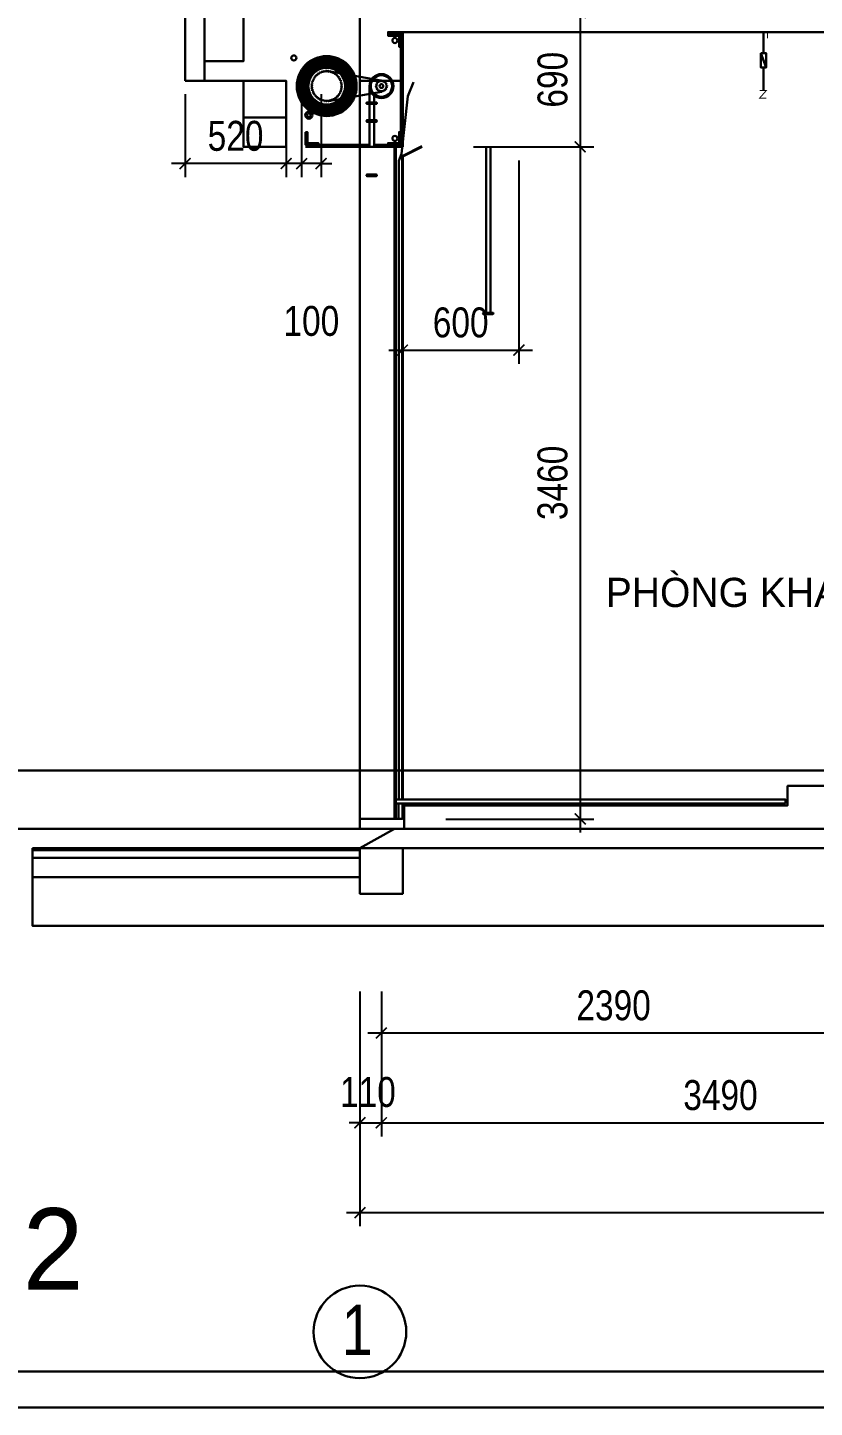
# Model space of a CAD drawing. Header units: millimetres. Extents: x -82962 to 19744, y -138000 to 4535.
# Drawn here: x -39066 to -35018, y -60816 to -53714 of the extents above; entities that cross this region are included whole.
import ezdxf

# ---------------------------------------------------------------- set-up
doc = ezdxf.new("R2010")
doc.units = ezdxf.units.MM
doc.header["$LTSCALE"] = 1000
doc.header["$MEASUREMENT"] = 0
doc.header["$PDMODE"] = 3
doc.layers.get('0').update_dxf_attribs({"lineweight": 30})
doc.layers.get('DEFPOINTS').update_dxf_attribs({"color": 4, "lineweight": 30})
doc.layers.add('THAY', color=4, linetype='Continuous', lineweight=30)
doc.styles.add('A2', font='VnAvantH.TTF')
doc.styles.add('dim', font='arial.ttf', dxfattribs={"width": 0.8})
doc.styles.add('VNARIAL', font='')
doc.styles.get('VNARIAL').set_extended_font_data('VNarial')
doc.linetypes.add('FENCELINE2', pattern='A,0.25,-0.1,[132,ltypeshp.shx,S=0.1,R=0,X=-0.1,Y=0],-0.1,1', length=1.45)
doc.linetypes.add('ZIGZAG', pattern='A,0.0001,-0.2,[131,ltypeshp.shx,S=0.2,R=0,X=-0.2,Y=0],-0.4,[131,ltypeshp.shx,S=0.2,R=180,X=0.2,Y=0],-0.2', length=0.8001)
doc.dimstyles.new('1-100-100', dxfattribs={"dimscale": 0, "dimtxt": 2.2, "dimasz": 0.8, "dimexe": 1, "dimexo": 1, "dimgap": 0.9, "dimtad": 1, "dimdec": 0, "dimzin": 0, "dimdsep": 46, "dimtxsty": 'dim', "dimblk1": 'ARCHTICK', "dimblk2": 'ARCHTICK', "dimsah": 1, "dimcen": 1, "dimdle": 1, "dimclrd": 256, "dimclre": 256, "dimclrt": 1, "dimadec": 0, "dimazin": 0, "dimtfac": 0.0001, "dimtdec": 0, "dimtix": 1, "dimtmove": 2, "dimatfit": 3, "dimldrblk": 'DOT', "dimfxl": 100, "dimtolj": 1, "dimtzin": 0, "dimarcsym": 0})

# ---------------------------------------------------------------- blocks, each defined once
blk = doc.blocks.new('_ARCHTICK')
at = {"color": 0, "linetype": 'ByBlock', "const_width": 0.15}
blk.add_lwpolyline([(-0.5, -0.5), (0.5, 0.5)], dxfattribs=at)
blk = doc.blocks.new('*D30')
at = {"layer": 'DEFPOINTS', "color": 0, "ltscale": 0.2, "transparency": 16777216}
for p in [(-37355.8, -58605.2), (-37245.8, -58605.2), (-37245.8, -59351.4)]:
    blk.add_point(p, dxfattribs=at)
at = {"layer": 'THAY', "lineweight": -2, "ltscale": 0.2, "transparency": 16777216}
for p, q in [((-37355.8, -58675.2), (-37355.8, -59421.4)), ((-37245.8, -58675.2), (-37245.8, -59421.4)), ((-37355.8, -59351.4), (-37411.8, -59351.4)), ((-37355.8, -59351.4), (-37245.8, -59351.4)), ((-37245.8, -59351.4), (-37189.8, -59351.4))]:
    blk.add_line(p, q, dxfattribs=at)
at = {"layer": 'THAY', "lineweight": -2, "ltscale": 0.2, "transparency": 16777216, "xscale": 56.00000000000021, "yscale": 56.00000000000021, "zscale": 56.00000000000021}
blk.add_blockref('_ARCHTICK', (-37355.8, -59351.4), dxfattribs=at)
at = {"layer": 'THAY', "lineweight": -2, "ltscale": 0.2, "transparency": 16777216, "xscale": 56.00000000000021, "yscale": 56.00000000000021, "zscale": 56.00000000000021, "rotation": 180}
blk.add_blockref('_ARCHTICK', (-37245.8, -59351.4), dxfattribs=at)
at = {"layer": 'THAY', "color": 1, "ltscale": 0.2, "transparency": 16777216, "insert": (-37315, -59193.8), "char_height": 154, "attachment_point": 5, "style": 'dim'}
blk.add_mtext('\\A1;110', dxfattribs=at)
blk = doc.blocks.new('_DOT')
at = {"color": 0, "linetype": 'ByBlock', "ltscale": 10}
blk.add_line((-0.5, 0), (-1, 0), dxfattribs=at)
at = {"color": 0, "linetype": 'ByBlock', "ltscale": 10, "const_width": 0.5}
blk.add_lwpolyline([(-0.25, 0, 1), (0.25, 0, 1)], format="xyb", close=True, dxfattribs=at)
blk = doc.blocks.new('*D31')
at = {"layer": 'DEFPOINTS', "color": 0, "ltscale": 0.2, "transparency": 16777216}
for p in [(-37245.8, -58605.2), (-33755.8, -58605.2), (-33755.8, -59351.4)]:
    blk.add_point(p, dxfattribs=at)
at = {"layer": 'THAY', "lineweight": -2, "ltscale": 0.2, "transparency": 16777216}
for p, q in [((-37245.8, -58675.2), (-37245.8, -59421.4)), ((-33755.8, -58675.2), (-33755.8, -59421.4)), ((-37315.8, -59351.4), (-33685.8, -59351.4))]:
    blk.add_line(p, q, dxfattribs=at)
at = {"layer": 'THAY', "lineweight": -2, "ltscale": 0.2, "transparency": 16777216, "xscale": 56.00000000000021, "yscale": 56.00000000000021, "zscale": 56.00000000000021, "rotation": 180}
blk.add_blockref('_ARCHTICK', (-37245.8, -59351.4), dxfattribs=at)
at = {"layer": 'THAY', "lineweight": -2, "ltscale": 0.2, "transparency": 16777216, "xscale": 56.00000000000021, "yscale": 56.00000000000021, "zscale": 56.00000000000021}
blk.add_blockref('_ARCHTICK', (-33755.8, -59351.4), dxfattribs=at)
at = {"layer": 'THAY', "color": 1, "ltscale": 0.2, "transparency": 16777216, "insert": (-35500.8, -59209.7), "char_height": 154, "attachment_point": 5, "style": 'dim'}
blk.add_mtext('\\A1;3490', dxfattribs=at)
blk = doc.blocks.new('*D34')
at = {"layer": 'DEFPOINTS', "color": 0, "ltscale": 0.2, "transparency": 16777216}
for p in [(-37355.8, -58605.2), (-25855.8, -58605.2), (-25855.8, -59813.4)]:
    blk.add_point(p, dxfattribs=at)
at = {"layer": 'THAY', "lineweight": -2, "ltscale": 0.2, "transparency": 16777216}
for p, q in [((-37355.8, -58675.2), (-37355.8, -59883.4)), ((-25855.8, -58675.2), (-25855.8, -59883.4)), ((-37425.8, -59813.4), (-25785.8, -59813.4))]:
    blk.add_line(p, q, dxfattribs=at)
at = {"layer": 'THAY', "lineweight": -2, "ltscale": 0.2, "transparency": 16777216, "xscale": 56.00000000000021, "yscale": 56.00000000000021, "zscale": 56.00000000000021, "rotation": 180}
blk.add_blockref('_ARCHTICK', (-37355.8, -59813.4), dxfattribs=at)
at = {"layer": 'THAY', "lineweight": -2, "ltscale": 0.2, "transparency": 16777216, "xscale": 56.00000000000021, "yscale": 56.00000000000021, "zscale": 56.00000000000021}
blk.add_blockref('_ARCHTICK', (-25855.8, -59813.4), dxfattribs=at)
at = {"layer": 'THAY', "color": 1, "ltscale": 0.2, "transparency": 16777216, "insert": (-32685.8, -59649.6), "char_height": 154, "attachment_point": 5, "style": 'dim'}
blk.add_mtext('\\A1;11500', dxfattribs=at)
blk = doc.blocks.new('*D55')
at = {"layer": 'DEFPOINTS', "color": 0, "ltscale": 0.2, "transparency": 16777216}
for p in [(-36841.7, -53637.7), (-36841.7, -54327.7), (-36222.6, -54327.7)]:
    blk.add_point(p, dxfattribs=at)
at = {"layer": 'THAY', "lineweight": -2, "ltscale": 0.2, "transparency": 16777216}
for p, q in [((-36222.6, -53567.7), (-36222.6, -54397.7)), ((-36771.7, -53637.7), (-36152.6, -53637.7)), ((-36771.7, -54327.7), (-36152.6, -54327.7))]:
    blk.add_line(p, q, dxfattribs=at)
at = {"layer": 'THAY', "lineweight": -2, "ltscale": 0.2, "transparency": 16777216, "xscale": 56.00000000000021, "yscale": 56.00000000000021, "zscale": 56.00000000000021}
for p, rotation in [((-36222.6, -53637.7), 90), ((-36222.6, -54327.7), 270)]:
    blk.add_blockref('_ARCHTICK', p, dxfattribs=dict(at, rotation=rotation))
at = {"layer": 'THAY', "color": 1, "ltscale": 0.2, "transparency": 16777216, "insert": (-36364.2, -53982.7), "char_height": 154, "attachment_point": 5, "rotation": 90, "style": 'dim'}
blk.add_mtext('\\A1;690', dxfattribs=at)
blk = doc.blocks.new('*D199')
at = {"layer": 'DEFPOINTS', "color": 0, "ltscale": 0.2, "transparency": 16777216}
for p in [(-36841.7, -54327.7), (-36984.7, -57787.7), (-36222.6, -57787.7)]:
    blk.add_point(p, dxfattribs=at)
at = {"layer": 'THAY', "lineweight": -2, "ltscale": 0.2, "transparency": 16777216}
for p, q in [((-36222.6, -54257.7), (-36222.6, -57857.7)), ((-36771.7, -54327.7), (-36152.6, -54327.7)), ((-36914.7, -57787.7), (-36152.6, -57787.7))]:
    blk.add_line(p, q, dxfattribs=at)
at = {"layer": 'THAY', "lineweight": -2, "ltscale": 0.2, "transparency": 16777216, "xscale": 56.00000000000021, "yscale": 56.00000000000021, "zscale": 56.00000000000021}
for p, rotation in [((-36222.6, -54327.7), 90), ((-36222.6, -57787.7), 270)]:
    blk.add_blockref('_ARCHTICK', p, dxfattribs=dict(at, rotation=rotation))
at = {"layer": 'THAY', "color": 1, "ltscale": 0.2, "transparency": 16777216, "insert": (-36364.3, -56057.7), "char_height": 154, "attachment_point": 5, "rotation": 90, "style": 'dim'}
blk.add_mtext('\\A1;3460', dxfattribs=at)
blk = doc.blocks.new('*D201')
at = {"layer": 'DEFPOINTS', "color": 0, "ltscale": 0.2, "transparency": 16777216}
for p in [(-37245.8, -58605.2), (-34855.8, -58605.2), (-37245.8, -58889.4)]:
    blk.add_point(p, dxfattribs=at)
at = {"layer": 'THAY', "lineweight": -2, "ltscale": 0.2, "transparency": 16777216}
for p, q in [((-37245.8, -58675.2), (-37245.8, -58959.4)), ((-34855.8, -58675.2), (-34855.8, -58959.4)), ((-34785.8, -58889.4), (-37315.8, -58889.4))]:
    blk.add_line(p, q, dxfattribs=at)
at = {"layer": 'THAY', "lineweight": -2, "ltscale": 0.2, "transparency": 16777216, "xscale": 56.00000000000021, "yscale": 56.00000000000021, "zscale": 56.00000000000021, "rotation": 180}
blk.add_blockref('_ARCHTICK', (-37245.8, -58889.4), dxfattribs=at)
at = {"layer": 'THAY', "lineweight": -2, "ltscale": 0.2, "transparency": 16777216, "xscale": 56.00000000000021, "yscale": 56.00000000000021, "zscale": 56.00000000000021}
blk.add_blockref('_ARCHTICK', (-34855.8, -58889.4), dxfattribs=at)
at = {"layer": 'THAY', "color": 1, "ltscale": 0.2, "transparency": 16777216, "insert": (-36050.8, -58747.7), "char_height": 154, "attachment_point": 5, "style": 'dim'}
blk.add_mtext('\\A1;2390', dxfattribs=at)
blk = doc.blocks.new('*D1588')
at = {"layer": 'DEFPOINTS', "color": 0, "ltscale": 0.2, "transparency": 16777216}
for p in [(-37137.5, -54327.7, 0), (-36537.8, -54327.7), (-36537.8, -55374.3)]:
    blk.add_point(p, dxfattribs=at)
at = {"layer": 'THAY', "lineweight": -2, "ltscale": 0.2, "transparency": 16777216}
for p, q in [((-37137.5, -54397.7), (-37137.5, -55444.3)), ((-36537.8, -54397.7), (-36537.8, -55444.3)), ((-37207.5, -55374.3), (-36467.8, -55374.3))]:
    blk.add_line(p, q, dxfattribs=at)
at = {"layer": 'THAY', "lineweight": -2, "ltscale": 0.2, "transparency": 16777216, "xscale": 56.00000000000001, "yscale": 56.00000000000001, "zscale": 56.00000000000001, "rotation": 180}
blk.add_blockref('_ARCHTICK', (-37137.5, -55374.3), dxfattribs=at)
at = {"layer": 'THAY', "lineweight": -2, "ltscale": 0.2, "transparency": 16777216, "xscale": 56.00000000000001, "yscale": 56.00000000000001, "zscale": 56.00000000000001}
blk.add_blockref('_ARCHTICK', (-36537.8, -55374.3), dxfattribs=at)
at = {"layer": 'THAY', "color": 1, "ltscale": 0.2, "transparency": 16777216, "insert": (-36837.6, -55232.7), "char_height": 154, "attachment_point": 5, "style": 'dim'}
blk.add_mtext('\\A1;600', dxfattribs=at)
blk = doc.blocks.new('*D1595')
at = {"layer": 'DEFPOINTS', "color": 0, "ltscale": 0.2, "transparency": 16777216}
for p in [(-38255.8, -53987.7), (-37735.8, -53987.7), (-38255.8, -54414.1)]:
    blk.add_point(p, dxfattribs=at)
at = {"layer": 'THAY', "lineweight": -2, "ltscale": 0.2, "transparency": 16777216}
for p, q in [((-38255.8, -54057.7), (-38255.8, -54484.1)), ((-37735.8, -54057.7), (-37735.8, -54484.1)), ((-37665.8, -54414.1), (-38325.8, -54414.1))]:
    blk.add_line(p, q, dxfattribs=at)
at = {"layer": 'THAY', "lineweight": -2, "ltscale": 0.2, "transparency": 16777216, "xscale": 56.00000000000001, "yscale": 56.00000000000001, "zscale": 56.00000000000001, "rotation": 180}
blk.add_blockref('_ARCHTICK', (-38255.8, -54414.1), dxfattribs=at)
at = {"layer": 'THAY', "lineweight": -2, "ltscale": 0.2, "transparency": 16777216, "xscale": 56.00000000000001, "yscale": 56.00000000000001, "zscale": 56.00000000000001}
blk.add_blockref('_ARCHTICK', (-37735.8, -54414.1), dxfattribs=at)
at = {"layer": 'THAY', "color": 1, "ltscale": 0.2, "transparency": 16777216, "insert": (-37995.8, -54272.5), "char_height": 154, "attachment_point": 5, "style": 'dim'}
blk.add_mtext('\\A1;520', dxfattribs=at)
blk = doc.blocks.new('*D1596')
at = {"layer": 'DEFPOINTS', "color": 0, "ltscale": 0.2, "transparency": 16777216}
for p in [(-37655.8, -53987.7), (-37555.8, -53987.7), (-37655.8, -54414.1)]:
    blk.add_point(p, dxfattribs=at)
at = {"layer": 'THAY', "lineweight": -2, "ltscale": 0.2, "transparency": 16777216}
for p, q in [((-37655.8, -54057.7), (-37655.8, -54484.1)), ((-37555.8, -54057.7), (-37555.8, -54484.1)), ((-37655.8, -54414.1), (-37711.8, -54414.1)), ((-37555.8, -54414.1), (-37655.8, -54414.1)), ((-37555.8, -54414.1), (-37499.8, -54414.1))]:
    blk.add_line(p, q, dxfattribs=at)
at = {"layer": 'THAY', "lineweight": -2, "ltscale": 0.2, "transparency": 16777216, "xscale": 56.00000000000001, "yscale": 56.00000000000001, "zscale": 56.00000000000001}
blk.add_blockref('_ARCHTICK', (-37655.8, -54414.1), dxfattribs=at)
at = {"layer": 'THAY', "lineweight": -2, "ltscale": 0.2, "transparency": 16777216, "xscale": 56.00000000000001, "yscale": 56.00000000000001, "zscale": 56.00000000000001, "rotation": 180}
blk.add_blockref('_ARCHTICK', (-37555.8, -54414.1), dxfattribs=at)
at = {"layer": 'THAY', "color": 1, "ltscale": 0.2, "transparency": 16777216, "insert": (-37605.8, -55225.2), "char_height": 154, "attachment_point": 5, "style": 'dim'}
blk.add_mtext('\\A1;100', dxfattribs=at)

msp = doc.modelspace()

# ---------------------------------------------------------------- linework, layer by layer
at = {"layer": 'DEFPOINTS', "ltscale": 0.2}
msp.add_line((-37137.73605, -57787.67356), (-37355.83216, -57787.67356), dxfattribs=at)
at = {"layer": 'THAY', "ltscale": 0.01}
msp.add_line((-37355.83216, -57787.67356), (-37355.83216, -42787.80112), dxfattribs=at)
at = {"layer": 'THAY', "ltscale": 0.2}
msp.add_line((-35293.95318, -53846.77394), (-35265.24035, -53919.7081), dxfattribs=at)
at = {"layer": 'THAY', "linetype": 'FENCELINE2'}
for p, q in [((-37247.69014, -53986.60159, 0), (-37528.49374, -53936.99889, 0)), ((-37519.85269, -54093.37477, 0), (-37244.17992, -54044.14275, 0))]:
    msp.add_line(p, q, dxfattribs=at)
at = {"layer": 'THAY'}
for p, q in [((-37955.83216, -53987.67356), (-38255.83216, -53987.67356)), ((-37735.83216, -54227.67356), (-37735.83216, -54327.67356)), ((-37211.15524, -54318.39756, 0), (-37211.15524, -54309.12155, 0)), ((-37177.73605, -54327.67356), (-37177.73605, -57692.67356)), ((-37172.07732, -54327.67356, 0), (-37172.07728, -57687.67356)), ((-36707.10011, -54327.67356, 0), (-36707.10011, -55189.4456, 0)), ((-36683.54902, -54327.67356, 0), (-36683.54902, -55189.4456, 0)), ((-37135.83216, -55287.67356), (-37135.83216, -55387.67356)), ((-37177.73605, -55387.67356), (-37177.73605, -57787.67356)), ((-37172.07732, -55387.67356, 0), (-37172.07728, -57787.67356))]:
    msp.add_line(p, q, dxfattribs=at)
at = {"layer": 'THAY', "linetype": 'Continuous', "ltscale": 5}
for p, q in [((-37307.10011, -54015.3377, 0), (-37307.10011, -54099.62329, 0)), ((-37272.26862, -54099.62329, 0), (-37319.19605, -54099.62329, 0)), ((-37272.26862, -54107.20111, 0), (-37319.19605, -54107.20111, 0)), ((-37308.1428, -54099.62329, 0), (-37308.1428, -54107.20111, 0)), ((-37307.10011, -54107.20111, 0), (-37307.10011, -54191.61248, 0)), ((-37283.54902, -54063.84507, 0), (-37283.54902, -54099.62329, 0)), ((-37283.54902, -54107.20111, 0), (-37283.54902, -54191.61248, 0)), ((-37282.53741, -54099.62329, 0), (-37282.53741, -54107.20111, 0)), ((-37272.26862, -54191.61248, 0), (-37319.19605, -54191.61248, 0)), ((-37272.26862, -54199.1903, 0), (-37319.19605, -54199.1903, 0)), ((-37308.1428, -54191.61248, 0), (-37308.1428, -54199.1903, 0)), ((-37307.10011, -54199.1903, 0), (-37307.10011, -54327.67356, 0)), ((-37283.54902, -54199.1903, 0), (-37283.54902, -54327.67356, 0)), ((-37282.53741, -54191.61248, 0), (-37282.53741, -54199.1903, 0)), ((-37272.26862, -54471.31182, 0), (-37319.19605, -54471.31182, 0)), ((-37272.26862, -54478.88964, 0), (-37319.19605, -54478.88964, 0)), ((-37308.1428, -54471.31182, 0), (-37308.1428, -54478.88964, 0)), ((-37282.53741, -54471.31182, 0), (-37282.53741, -54478.88964, 0)), ((-36672.26862, -55181.86778, 0), (-36719.19605, -55181.86778, 0)), ((-36672.26862, -55189.4456, 0), (-36719.19605, -55189.4456, 0)), ((-36708.1428, -55181.86778, 0), (-36708.1428, -55189.4456, 0)), ((-36682.53741, -55181.86778, 0), (-36682.53741, -55189.4456, 0))]:
    msp.add_line(p, q, dxfattribs=at)
at = {"layer": 'THAY', "ltscale": 0.5}
msp.add_line((-37355.83216, -57837.67356), (-37355.83216, -57787.67356), dxfattribs=at)
at = {"layer": 'THAY', "ltscale": 0.2}
for points in [[(-44482.61629, -60816.16903), (-18314.62555, -60816.16903), (-18314.62555, -42296.35403), (-44482.61629, -42296.35403)], [(-44302.27205, -60631.09523), (-18494.96978, -60631.09523), (-18494.96978, -42471.96871), (-44302.27205, -42471.96871)], [(-38155.83216, -53887.67356), (-37955.83216, -53887.67356), (-37955.83216, -53637.67356), (-38155.83216, -53637.67356)], [(-35293.95318, -53846.77394), (-35265.24035, -53846.77394), (-35265.24035, -53919.7081), (-35293.95318, -53919.7081)], [(-35165.83216, -57707.67356), (-37177.73605, -57707.67356), (-37177.73605, -57692.67356), (-37172.73605, -57687.67356), (-35165.83216, -57687.67356)], [(-37157.73605, -57707.67356), (-37137.73605, -57707.67356), (-37137.73605, -57787.67356), (-37157.73605, -57787.67356)]]:
    msp.add_lwpolyline(points, close=True, dxfattribs=at)
at = {"layer": 'THAY'}
for points in [[(-37955.83216, -43187.67356), (-38255.83216, -43187.67356), (-38255.83216, -53987.67356)], [(-37283.54902, -54318.39756), (-37145.10816, -54318.39756), (-37145.10816, -53746.94957), (-37211.15524, -53746.94957), (-37211.15524, -53737.67356), (-37135.83216, -53737.67356), (-37135.83216, -54327.67356), (-37635.83216, -54327.67356)], [(-37635.83216, -54318.39756), (-37307.10011, -54318.39756)]]:
    msp.add_lwpolyline(points, dxfattribs=at)
at = {"layer": 'THAY', "ltscale": 0.5}
for points in [[(-30765.83216, -53637.67356), (-37355.83216, -53637.67356), (-37355.83216, -53987.67356), (-37135.83216, -53987.67356), (-37135.83216, -53737.67356), (-33865.83216, -53737.67356)], [(-37955.83216, -53987.67356), (-38155.83216, -53987.67356), (-38155.83216, -53887.67356), (-37955.83216, -53887.67356)], [(-26075.83216, -57647.67356), (-26075.83216, -58172.294), (-25855.83216, -58172.294), (-25855.83216, -57537.67356), (-34855.83216, -57537.67356), (-34855.83216, -57837.67356), (-37178.58362, -57837.67356), (-37355.83216, -57937.67356), (-37135.83216, -57937.67356), (-37135.83216, -57937.67356)], [(-37135.83216, -57937.67356), (-34635.83216, -57937.67356), (-34635.83216, -57637.67356)], [(-39040.14052, -57937.67356), (-37355.83216, -57937.67356)], [(-39040.14052, -57947.67356), (-37355.83216, -57947.67356)], [(-37355.83216, -57937.67356), (-37355.83216, -58172.294), (-37135.83216, -58172.294), (-37135.83216, -57937.67356)], [(-37355.83216, -57987.67356), (-39040.14052, -57987.67356)], [(-39040.14052, -58087.67356), (-37355.83216, -58087.67356)]]:
    msp.add_lwpolyline(points, dxfattribs=at)
at = {"layer": 'THAY', "elevation": 0, "flags": 128}
for points in [[(-37145.10816, -53812.99665), (-37154.38417, -53812.99665), (-37154.38417, -53756.22557), (-37211.15524, -53756.22557), (-37211.15524, -53746.94957), (-37145.10816, -53746.94957)], [(-37635.83216, -54252.35047), (-37626.55615, -54252.35047), (-37626.55615, -54309.12155), (-37569.78507, -54309.12155), (-37569.78507, -54318.39756), (-37635.83216, -54318.39756)], [(-37145.10816, -54252.35047), (-37154.38417, -54252.35047), (-37154.38417, -54309.12155), (-37211.15524, -54309.12155), (-37211.15524, -54318.39756), (-37145.10816, -54318.39756)]]:
    msp.add_lwpolyline(points, close=True, dxfattribs=at)
at = {"layer": 'THAY', "ltscale": 0.2, "const_width": 5}
for points in [[(-35300.96323, -53737.67356), (-35258.2303, -53737.67356), (-35258.2303, -53769.52228)], [(-35299.73994, -54037.67356), (-35264.459, -54037.67356), (-35299.73994, -54077.67356), (-35265.22621, -54077.67356)]]:
    msp.add_lwpolyline(points, dxfattribs=at)
at = {"layer": 'THAY', "ltscale": 0.2}
for points in [[(-35279.59676, -53737.67356), (-35279.59676, -53846.77394)], [(-35279.59676, -53919.7081), (-35279.59676, -54037.67356)], [(-39040.14052, -57937.67356), (-39040.14052, -58337.67356), (-25855.83216, -58337.67356), (-25855.83216, -58172.294)], [(-39040.14052, -57987.67356), (-39040.14052, -58087.67356)]]:
    msp.add_lwpolyline(points, dxfattribs=at)
at = {"layer": 'THAY', "linetype": 'Continuous'}
msp.add_lwpolyline([(-37955.83216, -53987.67356), (-37735.83216, -53987.67356), (-37735.83216, -54177.67356), (-37955.83216, -54177.67356)], close=True, dxfattribs=at)
at = {"layer": 'THAY', "linetype": 'FENCELINE2', "ltscale": 0.001, "elevation": 0}
msp.add_lwpolyline([(-37079.72517, -53995.97111), (-37108.86289, -54067.67356), (-37141.45285, -54364.02612), (-37156.4356, -54399.97363), (-37156.4356, -57687.67356)], dxfattribs=at)
at = {"layer": 'THAY', "ltscale": 0.5}
msp.add_lwpolyline([(-37955.83216, -54177.67356), (-37735.83216, -54177.67356), (-37735.83216, -54327.67356), (-37955.83216, -54327.67356)], close=True, dxfattribs=at)
at = {"layer": 'THAY', "elevation": 0}
for points in [[(-37037.39201, -54324.55384), (-37139.32011, -54375.51789), (-37139.32006, -57687.67356)], [(-37035.83216, -54327.67356), (-37135.83216, -54377.67356), (-37135.83211, -57687.67356)]]:
    msp.add_lwpolyline(points, dxfattribs=at)
at = {"layer": 'THAY', "linetype": 'Continuous'}
msp.add_lwpolyline([(-34855.83216, -57487.67356), (-34855.83216, -57617.67356), (-35155.83216, -57617.67356), (-35155.83216, -57717.67356), (-37127.73605, -57717.67356), (-37127.73605, -57837.67356)], dxfattribs=at)
at = {"layer": 'THAY', "ltscale": 0.01}
for points in [[(-41920.6547, -57537.67356), (-23821.57875, -57537.67356)], [(-41920.6547, -57837.67356), (-23821.57875, -57837.67356)]]:
    msp.add_lwpolyline(points, dxfattribs=at)
at = {"layer": 'THAY', "linetype": 'Continuous', "ltscale": 5}
for centre, radius in [((-37175.74618, -53780.65736, 0), 13.12395), ((-37695.91813, -53870.65736, 0), 13.12395), ((-37526.9036, -54015.3377, 0), 154.04382), ((-37526.9036, -54015.3377, 0), 146.29376), ((-37526.9036, -54015.3377, 0), 144.13397), ((-37526.9036, -54015.3377, 0), 135.97429), ((-37526.9036, -54015.3377, 0), 134.11504), ((-37526.9036, -54015.3377, 0), 126.46649), ((-37526.9036, -54015.3377, 0), 123.39826), ((-37526.9036, -54015.3377, 0), 114.83807), ((-37526.9036, -54015.3377, 0), 113.2436), ((-37526.9036, -54015.3377, 0), 105.40384), ((-37526.9036, -54015.3377, 0), 102.35406), ((-37526.9036, -54015.3377, 0), 94.64814), ((-37319.19605, -54103.4122, 0), 1.51279), ((-37272.26862, -54103.4122, 0), 1.51279), ((-37319.19605, -54195.40139, 0), 1.51279), ((-37272.26862, -54195.40139, 0), 1.51279), ((-37175.74618, -54284.68976, 0), 13.12395), ((-37319.19605, -54475.10073, 0), 1.51279), ((-37272.26862, -54475.10073, 0), 1.51279), ((-36719.19605, -55185.65669, 0), 1.51279), ((-36672.26862, -55185.65669, 0), 1.51279)]:
    msp.add_circle(centre, radius, dxfattribs=at)
at = {"layer": 'THAY', "linetype": 'ZIGZAG', "ltscale": 0.0001}
for radius in [150, 139.79419, 130.36066, 118.57771, 109.62432, 98.67788]:
    msp.add_circle((-37526.9036, -54015.3377, 0), radius, dxfattribs=at)
at = {"layer": 'THAY'}
for centre, radius in [((-37245.37009, -54015.3377, 0), 61.73002), ((-37245.37009, -54015.3377, 0), 55.30156), ((-37245.37009, -54015.3377, 0), 9.8081), ((-37618.62893, -54164.69757, 0), 18.50647), ((-37618.62893, -54164.69757, 0), 9.68427), ((-37355.83216, -60427.55859), 238.27684)]:
    msp.add_circle(centre, radius, dxfattribs=at)
for centre, radius, start, end in [((-37526.9036, -54015.3377, 0), 78.35495, 147.162844018, 150.198080985), ((-37590.83658, -53970.03789, 0), 3.39452, 235.921653261, 53.439271742), ((-37526.9036, -54015.3377, 0), 78.35495, 139.16284402, 142.198080981), ((-37583.90987, -53961.581, 0), 3.39452, 227.92165326, 45.439271744), ((-37526.9036, -54015.3377, 0), 78.35495, 131.162844028, 134.198080983), ((-37575.8736, -53954.17042, 0), 3.39452, 219.921653262, 37.439271746), ((-37526.9036, -54015.3377, 0), 78.35495, 123.162844024, 126.198080986), ((-37566.88419, -53947.95038, 0), 3.39452, 211.921653264, 29.439271745), ((-37526.9036, -54015.3377, 0), 78.35495, 115.162844028, 118.198080993), ((-37557.1166, -53943.04197, 0), 3.39452, 203.921653263, 21.439271743), ((-37526.9036, -54015.3377, 0), 78.35495, 107.162844015, 110.19808098), ((-37546.76094, -53939.54071, 0), 3.39452, 195.921653262, 13.439271742), ((-37526.9036, -54015.3377, 0), 78.35495, 99.162844024, 102.198080987), ((-37536.01879, -53937.51475, 0), 3.39452, 187.921653262, 5.439271742), ((-37526.9036, -54015.3377, 0), 78.35495, 91.162844016, 94.198080989), ((-37525.09922, -53937.00353, 0), 3.39452, 179.921653264, 357.439271746), ((-37526.9036, -54015.3377, 0), 78.35495, 83.162844019, 86.198080989), ((-37514.21477, -53938.01699, 0), 3.39452, 171.921653262, 349.439271741), ((-37526.9036, -54015.3377, 0), 78.35495, 75.162844022, 78.198080989), ((-37503.57729, -53940.53542, 0), 3.39452, 163.921653264, 341.439271743), ((-37526.9036, -54015.3377, 0), 78.35495, 67.162844022, 70.198080986), ((-37493.39384, -53944.50978, 0), 3.39452, 155.921653267, 333.439271739), ((-37526.9036, -54015.3377, 0), 78.35495, 59.162844019, 62.198080986), ((-37483.86261, -53949.86273, 0), 3.39452, 147.921653266, 325.439271741), ((-37526.9036, -54015.3377, 0), 78.35495, 51.162844024, 54.19808099), ((-37475.16913, -53956.49008, 0), 3.39452, 139.921653268, 317.439271742), ((-37526.9036, -54015.3377, 0), 78.35495, 43.162844023, 46.198080987), ((-37467.4826, -53964.26282, 0), 3.39452, 131.921653266, 309.43927174), ((-37526.9036, -54015.3377, 0), 78.35495, 35.162844023, 38.198080982), ((-37460.95263, -53973.02969, 0), 3.39452, 123.921653265, 301.439271738), ((-37526.9036, -54015.3377, 0), 78.35495, 179.16284402, 182.198080983), ((-37605.12708, -54010.8006, 0), 3.39452, 267.921653266, 85.439271734), ((-37604.99726, -54021.73136, 0), 3.39452, 275.92165326, 93.439271744), ((-37526.9036, -54015.3377, 0), 78.35495, 171.16284402, 174.198080988), ((-37526.9036, -54015.3377, 0), 78.35495, 187.162844019, 190.198080986), ((-37603.73437, -53999.95815, 0), 3.39452, 259.921653252, 77.43927174), ((-37603.34743, -54032.53768, 0), 3.39452, 283.921653267, 101.439271745), ((-37526.9036, -54015.3377, 0), 78.35495, 163.162844022, 166.198080981), ((-37526.9036, -54015.3377, 0), 78.35495, 195.162844021, 198.198080987), ((-37600.84624, -53989.41505, 0), 3.39452, 251.921653266, 69.439271753), ((-37600.20971, -54043.00921, 0), 3.39452, 291.921653268, 109.43927174), ((-37526.9036, -54015.3377, 0), 78.35495, 155.162844024, 158.198080985), ((-37596.5189, -53979.3765, 0), 3.39452, 243.92165326, 61.439271735), ((-37526.9036, -54015.3377, 0), 78.35495, 27.162844026, 30.198080982), ((-37455.70632, -53982.62003, 0), 3.39452, 115.921653268, 293.439271748), ((-37454.94935, -54046.35519, 0), 3.39452, 67.921653267, 245.439271751), ((-37451.84579, -53992.84718, 0), 3.39452, 107.92165327, 285.439271739), ((-37451.3328, -54036.03924, 0), 3.39452, 75.921653263, 253.439271739), ((-37526.9036, -54015.3377, 0), 78.35495, 19.162844024, 22.198080986), ((-37526.9036, -54015.3377, 0), 78.35495, 339.162844021, 342.198080988), ((-37449.44617, -54003.51208, 0), 3.39452, 99.921653271, 277.439271746), ((-37449.18715, -54025.32035, 0), 3.39452, 83.92165326, 261.439271743), ((-37448.55417, -54014.40716, 0), 3.39452, 91.921653257, 269.439271752), ((-37526.9036, -54015.3377, 0), 78.35495, 11.162844026, 14.198080983), ((-37526.9036, -54015.3377, 0), 78.35495, 347.162844024, 350.198080982), ((-37526.9036, -54015.3377, 0), 78.35495, 3.162844024, 6.198080985), ((-37526.9036, -54015.3377, 0), 78.35495, 355.162844024, 358.198080983), ((-37274.00668, -54012.00711, 0), 3.39452, 266.741070528, 79.990923171), ((-37245.37009, -54015.3377, 0), 28.82962, 180.116144205, 184.615849481), ((-37273.63431, -54021.01932, 0), 3.39452, 284.741070527, 97.990923168), ((-37245.37009, -54015.3377, 0), 28.82962, 162.116144202, 166.615849485), ((-37271.57589, -54003.32093, 0), 3.39452, 248.741070523, 61.990923165), ((-37245.37009, -54015.3377, 0), 28.82962, 198.116144206, 202.615849483), ((-37270.49525, -54029.47537, 0), 3.39452, 302.741070525, 115.990923172), ((-37245.37009, -54015.3377, 0), 28.82962, 144.116144205, 148.615849481), ((-37266.5799, -53995.81104, 0), 3.39452, 230.74107052, 43.990923164), ((-37245.37009, -54015.3377, 0), 28.82962, 216.116144199, 220.61584949), ((-37264.89676, -54036.54752, 0), 3.39452, 320.74107052, 133.990923161), ((-37245.37009, -54015.3377, 0), 28.82962, 126.116144202, 130.61584948), ((-37259.50775, -53990.21255, 0), 3.39452, 212.741070524, 25.990923165), ((-37245.37009, -54015.3377, 0), 28.82962, 234.116144208, 238.615849481), ((-37257.38686, -54041.54351, 0), 3.39452, 338.741070526, 151.990923165), ((-37245.37009, -54015.3377, 0), 28.82962, 108.116144199, 112.615849482), ((-37251.0517, -53987.07348, 0), 3.39452, 194.74107052, 7.990923168), ((-37245.37009, -54015.3377, 0), 28.82962, 252.116144196, 256.615849485), ((-37248.70068, -54043.97429, 0), 3.39452, 356.741070521, 169.990923162), ((-37245.37009, -54015.3377, 0), 28.82962, 90.116144205, 94.615849481), ((-37242.0395, -53986.70111, 0), 3.39452, 176.741070521, 349.990923162), ((-37245.37009, -54015.3377, 0), 28.82962, 270.116144205, 274.615849481), ((-37239.68848, -54043.60193, 0), 3.39452, 14.74107052, 187.990923168), ((-37245.37009, -54015.3377, 0), 28.82962, 72.116144196, 76.615849485), ((-37233.35332, -53989.1319, 0), 3.39452, 158.741070526, 331.990923165), ((-37245.37009, -54015.3377, 0), 28.82962, 288.116144199, 292.615849482), ((-37231.23243, -54040.46286, 0), 3.39452, 32.741070524, 205.990923165), ((-37245.37009, -54015.3377, 0), 28.82962, 54.116144208, 58.615849481), ((-37225.84342, -53994.12789, 0), 3.39452, 140.74107052, 313.990923161), ((-37245.37009, -54015.3377, 0), 28.82962, 306.116144202, 310.61584948), ((-37224.16027, -54034.86437, 0), 3.39452, 50.74107052, 223.990923164), ((-37220.24493, -54001.20004, 0), 3.39452, 122.741070525, 295.990923172), ((-37245.37009, -54015.3377, 0), 28.82962, 36.116144199, 40.61584949), ((-37219.16428, -54027.35448, 0), 3.39452, 68.741070523, 241.990923165), ((-37245.37009, -54015.3377, 0), 28.82962, 324.116144205, 328.615849481), ((-37217.10586, -54009.65609, 0), 3.39452, 104.741070527, 277.990923168), ((-37216.7335, -54018.66829, 0), 3.39452, 86.741070528, 259.990923171), ((-37245.37009, -54015.3377, 0), 28.82962, 18.116144206, 22.615849483), ((-37245.37009, -54015.3377, 0), 28.82962, 342.116144202, 346.615849485), ((-37245.37009, -54015.3377, 0), 28.82962, 0.116144205, 4.615849481), ((-37526.9036, -54015.3377, 0), 78.35495, 203.162844019, 206.198080987), ((-37595.64517, -54052.94216, 0), 3.39452, 299.921653256, 117.439271737), ((-37526.9036, -54015.3377, 0), 78.35495, 211.162844021, 214.198080984), ((-37589.74265, -54062.14317, 0), 3.39452, 307.921653266, 125.439271738), ((-37526.9036, -54015.3377, 0), 78.35495, 219.16284402, 222.198080989), ((-37582.61705, -54070.43317, 0), 3.39452, 315.921653263, 133.43927174), ((-37526.9036, -54015.3377, 0), 78.35495, 227.16284402, 230.198080983), ((-37574.40704, -54077.6508, 0), 3.39452, 323.921653263, 141.439271746), ((-37526.9036, -54015.3377, 0), 78.35495, 235.162844022, 238.198080993), ((-37565.27243, -54083.65557, 0), 3.39452, 331.921653261, 149.439271745), ((-37526.9036, -54015.3377, 0), 78.35495, 243.162844022, 246.198080985), ((-37555.39102, -54088.33062, 0), 3.39452, 339.92165326, 157.439271746), ((-37526.9036, -54015.3377, 0), 78.35495, 251.16284402, 254.19808098), ((-37544.95513, -54091.58494, 0), 3.39452, 347.921653265, 165.439271742), ((-37526.9036, -54015.3377, 0), 78.35495, 259.162844022, 262.198080982), ((-37534.16789, -54093.35519, 0), 3.39452, 355.921653264, 173.439271745), ((-37526.9036, -54015.3377, 0), 78.35495, 267.162844027, 270.198080976), ((-37523.23926, -54093.60693, 0), 3.39452, 3.921653262, 181.439271747), ((-37526.9036, -54015.3377, 0), 78.35495, 275.162844034, 278.198080982), ((-37512.38195, -54092.33524, 0), 3.39452, 11.92165326, 189.439271744), ((-37526.9036, -54015.3377, 0), 78.35495, 283.162844028, 286.198080991), ((-37501.80729, -54089.56488, 0), 3.39452, 19.921653264, 197.439271743), ((-37526.9036, -54015.3377, 0), 78.35495, 291.162844017, 294.198080985), ((-37491.7211, -54085.34978, 0), 3.39452, 27.921653261, 205.439271747), ((-37526.9036, -54015.3377, 0), 78.35495, 299.162844026, 302.198080984), ((-37482.3197, -54079.77197, 0), 3.39452, 35.921653264, 213.439271745), ((-37526.9036, -54015.3377, 0), 78.35495, 307.162844025, 310.198080991), ((-37473.78607, -54072.94002, 0), 3.39452, 43.921653262, 221.439271745), ((-37526.9036, -54015.3377, 0), 78.35495, 315.162844029, 318.198080986), ((-37466.28631, -54064.98691, 0), 3.39452, 51.921653258, 229.439271745), ((-37526.9036, -54015.3377, 0), 78.35495, 323.162844023, 326.198080982), ((-37459.9664, -54056.06743, 0), 3.39452, 59.921653265, 237.439271752), ((-37526.9036, -54015.3377, 0), 78.35495, 331.162844025, 334.198080986)]:
    msp.add_arc(centre, radius, start, end, dxfattribs=at)
at = {"layer": 'THAY', "linetype": 'Continuous', "ltscale": 5}
for centre, start, end in [((-37319.19605, -54103.4122, 0), 90, 270), ((-37272.26862, -54103.4122, 0), 270, 90), ((-37319.19605, -54195.40139, 0), 90, 270), ((-37272.26862, -54195.40139, 0), 270, 90), ((-37319.19605, -54475.10073, 0), 90, 270), ((-37272.26862, -54475.10073, 0), 270, 90), ((-36719.19605, -55185.65669, 0), 90, 270), ((-36672.26862, -55185.65669, 0), 270, 90)]:
    msp.add_arc(centre, 3.78891, start, end, dxfattribs=at)

# ---------------------------------------------------------------- texts
at = {"layer": 'THAY', "style": 'A2'}
for s, height, p in [('PHßNG KH¸CH', 150.2868647, (-36091.19995, -56696.51706)), ('mÆt c¾t 2-2', 420, (-42210.99249, -60210.7255))]:
    msp.add_text(s, height=height, dxfattribs=at).set_placement(p)
at = {"layer": 'THAY', "color": 2, "style": 'VNARIAL', "width": 0.8}
msp.add_text('1', height=259.2, dxfattribs=at).set_placement((-37450.51486, -60546.98957))

# ---------------------------------------------------------------- dimensions: what is measured, and where the dimension line sits
at = {"layer": 'THAY', "ltscale": 0.2}
for base, p1, p2, picture, middle in [((-36222.59588, -54327.67356), (-36841.69608, -53637.67356), (-36841.69608, -54327.67356), '*D55', (-36364.22412, -53982.67356)), ((-36222.59588, -57787.67356), (-36841.69608, -54327.67356), (-36984.6882, -57787.67356), '*D199', (-36364.27664, -56057.67356))]:
    dim = msp.add_linear_dim(base=base, p1=p1, p2=p2, angle=90, dimstyle='1-100-100', override={"dimscale": 70}, dxfattribs=at)
    dim.commit()
    dim.dimension.update_dxf_attribs({"geometry": picture, "text_midpoint": middle})
for base, p1, p2, picture, middle in [((-38255.83216, -54414.11931), (-37735.83216, -53987.67356), (-38255.83216, -53987.67356), '*D1595', (-37995.83216, -54272.49107)), ((-36537.83216, -55374.34565), (-37137.45515, -54327.67356, 0), (-36537.83216, -54327.67356), '*D1588', (-36837.64365, -55232.7174)), ((-33755.83216, -59351.38916), (-37245.83216, -58605.17128), (-33755.83216, -58605.17128), '*D31', (-35500.83216, -59209.7084)), ((-37245.83216, -58889.38916), (-34855.83216, -58605.17128), (-37245.83216, -58605.17128), '*D201', (-36050.83216, -58747.7084))]:
    dim = msp.add_linear_dim(base=base, p1=p1, p2=p2, dimstyle='1-100-100', override={"dimscale": 70}, dxfattribs=at)
    dim.commit()
    dim.dimension.update_dxf_attribs({"geometry": picture, "text_midpoint": middle})
for base, p1, p2, picture, middle in [((-37655.83216, -54414.11931), (-37555.83216, -53987.67356), (-37655.83216, -53987.67356), '*D1596', (-37605.83216, -55225.16635)), ((-37245.83216, -59351.38916), (-37355.83216, -58605.17128), (-37245.83216, -58605.17128), '*D30', (-37315.01925, -59193.82527)), ((-25855.83216, -59813.38916), (-37355.83216, -58605.17128), (-25855.83216, -58605.17128), '*D34', (-32685.83216, -59649.63132))]:
    dim = msp.add_linear_dim(base=base, p1=p1, p2=p2, dimstyle='1-100-100', override={"dimscale": 70}, dxfattribs=at)
    dim.commit()
    dim.dimension.update_dxf_attribs({"geometry": picture, "text_midpoint": middle, "dimtype": 160})

doc.saveas('drawing.dxf')
